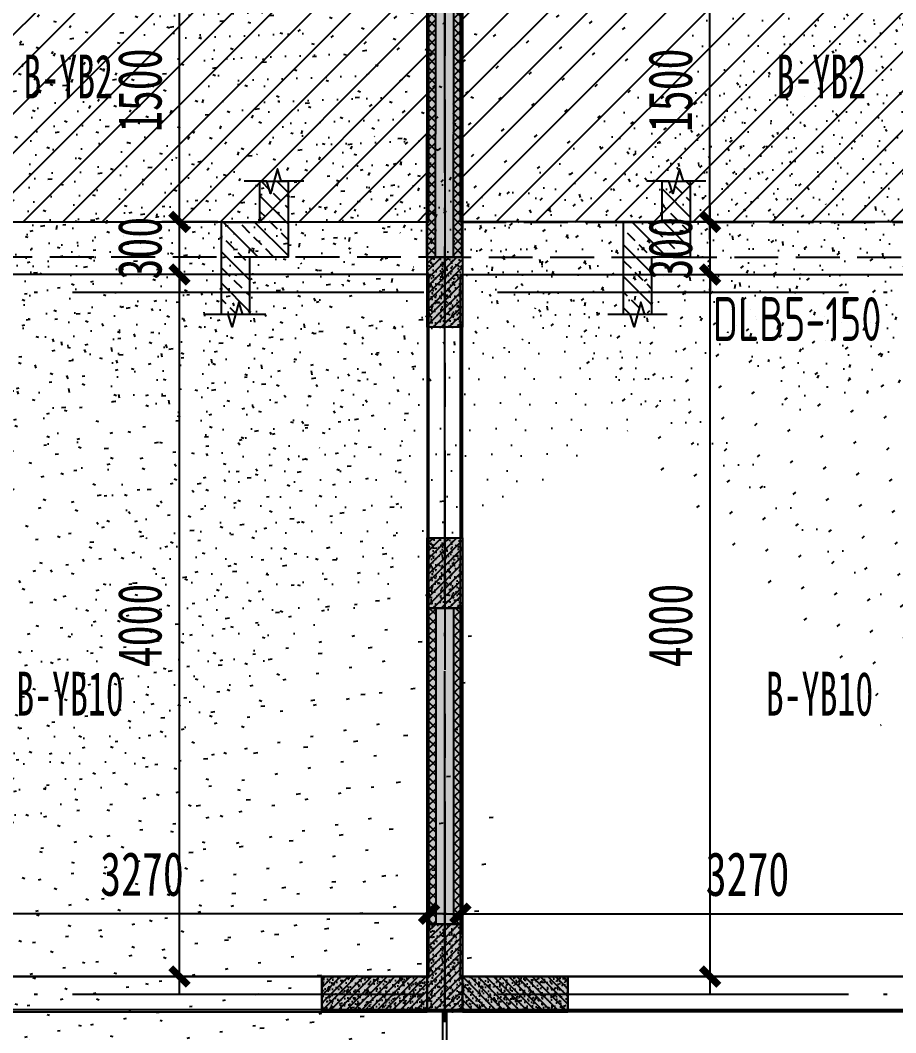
# Model space of a CAD drawing. Extents: x -3200779283 to -8106663, y 659664 to 1123462.
# Drawn here: x -8152219 to -8147232, y 927205 to 932974 of the extents above; entities that cross this region are included whole.
import ezdxf
from ezdxf.enums import TextEntityAlignment as Align
from ezdxf.xclip import XClip

# ---------------------------------------------------------------- set-up
doc = ezdxf.new("R2010")
doc.units = 0
doc.header["$LTSCALE"] = 1000
doc.header["$MEASUREMENT"] = 0
doc.header["$XCLIPFRAME"] = 0
for name, pattern in [('120-墙体$0$CONTINOUS', [0]), ('3#-轴线$0$DOTE', [2.4200000000000004, 2, -0.2, 0.02, -0.2]), ('3#4#5#$0$DASH', [0.35, 0.25, -0.1]), ('3#4#5#模板$0$DASH', [0.35, 0.25, -0.1]), ('4#-标准层$0$CENTER', [2, 1.25, -0.25, 0.25, -0.25]), ('4#-标准层$0$CONTINOUS', [0]), ('DASH', [0.35, 0.25, -0.1])]:
    doc.linetypes.add(name, pattern=pattern)
doc.layers.get('Defpoints').update_dxf_attribs({"color": 30, "linetype": 'DASH'})
for name, color, linetype in [('120-墙体$0$S-WALL', 40, 'Continuous'), ('120-墙体$0$S-WALL-BEAM', 120, 'Continuous'), ('120-墙体$0$S-WALL-COLU', 252, '120-墙体$0$CONTINOUS'), ('120-墙体$0$S-WALL-COLU-HATC', 16, 'Continuous'), ('120-墙体$0$S-WALL-HATC', 253, 'Continuous'), ('3#-轴线$0$A-ANNO-DOTE', 10, '3#-轴线$0$DOTE'), ('3#4#5#$0$PC-SLAB', 6, '3#4#5#$0$DASH'), ('3#4#5#$0$S-ANNO-TEXT', 7, 'Continuous'), ('3#4#5#$0$S-DIMS-SLAB', 120, 'Continuous'), ('3#4#5#$0$S-PC-FQ-WYQ', 4, 'Continuous'), ('3#4#5#$0$S-PC-SLAB', 6, 'Continuous'), ('3#4#5#$0$S-WALL-HATC', 253, 'Continuous'), ('3#4#5#模板$0$S-SLAB-TEXT', 120, 'Continuous'), ('3#4#5#模板$0$南北楼-结构布置-地上 -新修改$0$S-ANNO-THIN', 3, 'Continuous'), ('3#4#5#模板$0$南北楼-结构布置-地上 -新修改$0$S-SLAB-HATC', 200, 'Continuous'), ('4#-标准层$0$S-WALL', 40, 'Continuous'), ('4#-标准层$0$S-WALL-BEAM', 120, 'Continuous'), ('4#-标准层$0$S-WALL-COLU', 252, '4#-标准层$0$CONTINOUS'), ('4#-标准层$0$S-WALL-COLU-HATC', 16, 'Continuous'), ('4#-标准层$0$S-WALL-HATC', 253, 'Continuous'), ('4#-标准层$0$THIN', 7, 'Continuous')]:
    doc.layers.add(name, color=color, linetype=linetype)
doc.styles.add('3#4#5#$0$外部参照 1$0$宋体', font='', dxfattribs={"width": 0.8})
doc.styles.add('3#4#5#$0$楷体', font='', dxfattribs={"width": 0.7})
doc.styles.add('3#4#5#模板$0$TSSD_Rein', font='tssdeng.shx', dxfattribs={"width": 0.7, "bigfont": 'hztxt.shx'})
doc.styles.get('3#4#5#$0$外部参照 1$0$宋体').set_extended_font_data('SimSun')
doc.styles.get('3#4#5#$0$楷体').set_extended_font_data('KaiTi_GB2312')
doc.dimstyles.new('3#4#5#$0$TSSD_100_100', dxfattribs={"dimtxt": 250, "dimasz": 100, "dimexe": 100, "dimexo": 250, "dimgap": 100, "dimtad": 1, "dimdec": 0, "dimzin": 0, "dimdsep": 46, "dimtxsty": '3#4#5#$0$楷体', "dimblk": '3#4#5#$0$_ArchTick', "dimcen": 0, "dimdle": 100, "dimclrt": 7, "dimadec": 0, "dimazin": 0, "dimtfac": 1, "dimtdec": 0, "dimtix": 1, "dimtmove": 2, "dimatfit": 3, "dimfxl": 1, "dimtolj": 1, "dimtzin": 0, "dimarcsym": 0})
pattern_1 = [(45, (-7702.687107387464, -122599.998702767), (-112.2532015133644, 112.2532015133644), [])]

# ---------------------------------------------------------------- blocks, each defined once
blk = doc.blocks.new('3#4#5#模板$0$A$C4139bdaf')
h = blk.add_hatch()
h.set_pattern_fill('ANSI31', color=251, scale=100)
h.set_pattern_definition(pattern_1)
h.paths.add_polyline_path([(17649.99894117552, 3600.000498155889), (20099.99894117552, 3600.000498155889), (20099.99894117552, 1700.000498155816), (20899.99894117552, 1700.000498155845), (20899.99894117552, 200.0004981558304), (17649.99894117552, 200.0004981558304)])
h = blk.add_hatch()
h.set_pattern_fill('ANSI31', color=251, scale=100)
h.set_pattern_definition(pattern_1)
h.paths.add_polyline_path([(24349.99894117552, 3600.000498155889), (21899.99894117552, 3600.000498155889), (21899.99894117552, 1700.000498155816), (21099.99894117552, 1700.000498155845), (21099.99894117552, 200.0004981558304), (24349.99894117552, 200.0004981558304)])
at = {"layer": '3#4#5#模板$0$南北楼-结构布置-地上 -新修改$0$S-SLAB-HATC'}
h = blk.add_hatch(dxfattribs=at)
h.set_pattern_fill('ANSI33', color=256, scale=20, angle=-90.00000000000001)
h.set_pattern_definition([(315, (7874.642210134014, -99304.50567386462), (89.80256121069155, 89.80256121069151), []), (315, (7874.642210134014, -99394.30827386456), (89.80256121069155, 89.80256121069151), [63.5, -31.75])])
h.paths.add_polyline_path([(20107.19134073507, 432.8276631266344), (20107.19134073437, 0.0004981550155207515), (19887.19134073437, 0.0004981550737284124), (19887.19134073425, -327.1723368733074), (19727.19134073425, -327.1723368733074), (19727.19134073541, 0.0004981558304280043), (19727.19134073541, 200.0004981558304), (19947.19134073541, 200.0004981558304), (19947.19134073541, 432.8276631266926)])
h = blk.add_hatch(dxfattribs=at)
h.set_pattern_fill('ANSI33', color=256, scale=20, angle=-90.00000000000001)
h.set_pattern_definition([(315, (9845.537123814865, -99304.50567386462), (89.80256121069155, 89.80256121069151), []), (315, (9845.537123814865, -99394.30827386456), (89.80256121069155, 89.80256121069151), [63.5, -31.75])])
h.paths.add_polyline_path([(22398.08625441603, 432.8276631266344), (22398.08625441534, 0.0004981550155207515), (22178.08625441534, 0.0004981550737284124), (22178.08625441522, -327.1723368733074), (22018.08625441522, -327.1723368733074), (22018.08625441638, 0.0004981558304280043), (22018.08625441638, 200.0004981558304), (22238.08625441638, 200.0004981558304), (22238.08625441638, 432.8276631266926)])
at = {"linetype": '3#4#5#模板$0$DASH'}
for points in [[(17449.99894117552, 3800.000498155889), (20299.99894117552, 3800.000498155889), (20299.99894117552, 1900.00049815583), (21099.99894117552, 1900.00049815586), (21099.99894117552, 0.0004981558304280043), (17449.99894117552, 0.0004981558304280043)], [(24549.99894117552, 3800.000498155889), (21699.99894117552, 3800.000498155889), (21699.99894117552, 1900.00049815583), (20899.99894117552, 1900.00049815586), (20899.99894117552, 0.0004981558304280043), (24549.99894117552, 0.0004981558304280043)], [(17649.99894117552, 3600.000498155889), (20099.99894117552, 3600.000498155889), (20099.99894117552, 1700.000498155816), (20899.99894117552, 1700.000498155845), (20899.99894117552, 200.0004981558304), (17649.99894117552, 200.0004981558304)], [(24349.99894117552, 3600.000498155889), (21899.99894117552, 3600.000498155889), (21899.99894117552, 1700.000498155816), (21099.99894117552, 1700.000498155845), (21099.99894117552, 200.0004981558304), (24349.99894117552, 200.0004981558304)]]:
    blk.add_lwpolyline(points, close=True, dxfattribs=at)
at = {"layer": '3#4#5#模板$0$南北楼-结构布置-地上 -新修改$0$S-ANNO-THIN'}
for points in [[(20196.79134073481, 432.8276631266344), (20068.79134073516, 432.8276631266344), (20046.39134073514, 503.2276631264831), (20007.99134073535, 362.4276631269022), (19985.59134073532, 432.8276631266344), (19857.59134073555, 432.8276631266344)], [(22487.68625441578, 432.8276631266344), (22359.68625441613, 432.8276631266344), (22337.2862544161, 503.2276631264831), (22298.88625441631, 362.4276631269022), (22276.48625441629, 432.8276631266344), (22148.48625441652, 432.8276631266344)], [(19976.79134073423, -327.1723368736566), (19848.79134073423, -327.1723368732492), (19826.39134073455, -256.7723368731677), (19787.99134073406, -397.5723368730396), (19765.59134073427, -327.1723368728999), (19637.59134073427, -327.1723368724925)], [(22267.6862544152, -327.1723368736566), (22139.6862544152, -327.1723368732492), (22117.28625441552, -256.7723368731677), (22078.88625441503, -397.5723368730396), (22056.48625441524, -327.1723368728999), (21928.48625441524, -327.1723368724925)]]:
    blk.add_lwpolyline(points, dxfattribs=at)
at = {"layer": '3#4#5#模板$0$南北楼-结构布置-地上 -新修改$0$S-SLAB-HATC'}
for points in [[(20107.19134073507, 432.8276631266344), (20107.19134073437, 0.0004981550155207515), (19887.19134073437, 0.0004981550737284124), (19887.19134073425, -327.1723368733074), (19727.19134073425, -327.1723368733074), (19727.19134073541, 0.0004981558304280043), (19727.19134073541, 200.0004981558304), (19947.19134073541, 200.0004981558304), (19947.19134073541, 432.8276631266926)], [(22398.08625441603, 432.8276631266344), (22398.08625441534, 0.0004981550155207515), (22178.08625441534, 0.0004981550737284124), (22178.08625441522, -327.1723368733074), (22018.08625441522, -327.1723368733074), (22018.08625441638, 0.0004981558304280043), (22018.08625441638, 200.0004981558304), (22238.08625441638, 200.0004981558304), (22238.08625441638, 432.8276631266926)]]:
    blk.add_lwpolyline(points, close=True, dxfattribs=at)
blk = doc.blocks.new('3#4#5#模板$0$banhou-1')
at = {"layer": '3#4#5#模板$0$S-SLAB-TEXT', "style": '3#4#5#模板$0$TSSD_Rein', "width": 0.7}
blk.add_text('DLB5-150', height=250, dxfattribs=at).set_placement((83187.41729921795, 25034.99696317525), align=Align.BOTTOM_LEFT)
blk = doc.blocks.new('3#4#5#$0$B-YNQ1')
at = {"layer": '3#4#5#$0$S-PC-FQ-WYQ'}
h = blk.add_hatch(dxfattribs=at)
h.set_pattern_fill('ANSI37', color=256, scale=12, angle=180)
h.set_pattern_definition([(225, (-660607.1781414961, -535164.0255354154), (26.94076836320745, -26.94076836320746), []), (315, (-660607.1781414961, -535164.0255354154), (26.94076836320746, 26.94076836320745), [])])
h.paths.add_polyline_path([(-146055.7440335318, 326638.38548242), (-146055.7440335318, 326688.38548242), (-147455.7616441562, 326688.3844357273), (-147455.7616441562, 326638.3844357273)])
h = blk.add_hatch(dxfattribs=at)
h.set_pattern_fill('ANSI37', color=256, scale=12, angle=180)
h.set_pattern_definition([(225, (-660607.1781414887, -535314.0255326384), (26.94076836320745, -26.94076836320746), []), (315, (-660607.1781414887, -535314.0255326384), (26.94076836320746, 26.94076836320745), [])])
h.paths.add_polyline_path([(-146055.7440335243, 326488.3854851972), (-146055.7440335243, 326538.3854851972), (-147455.7616441487, 326538.3844385045), (-147455.7616441487, 326488.3844385045)])
for points in [[(-147455.7616441487, 326488.3844382186), (-147455.7616441487, 326688.3844385623), (-146055.7440335318, 326688.3854852549), (-146055.7440335318, 326488.3854849113)], [(-146055.7440335318, 326638.38548242), (-146055.7440335318, 326688.38548242), (-147455.7616441562, 326688.3844357273), (-147455.7616441562, 326638.3844357273)], [(-146055.7440335243, 326488.3854851972), (-146055.7440335243, 326538.3854851972), (-147455.7616441487, 326538.3844385045), (-147455.7616441487, 326488.3844385045)]]:
    blk.add_lwpolyline(points, close=True, dxfattribs=at)
blk = doc.blocks.new('3#4#5#$0$B-YNQ6')
at = {"layer": '3#4#5#$0$S-PC-FQ-WYQ'}
h = blk.add_hatch(dxfattribs=at)
h.set_pattern_fill('ANSI37', color=256, scale=12, angle=270)
h.set_pattern_definition([(315, (748344.9103723001, -190163.0295545172), (26.94076836320746, 26.94076836320747), []), (45, (748344.9103723001, -190163.0295545172), (-26.94076836320747, 26.94076836320746), [])])
h.paths.add_polyline_path([(-113457.5006455356, 324388.4045534472), (-113507.5006455356, 324388.4045534472), (-113507.4995988429, 322588.3869428227), (-113457.4995988429, 322588.3869428227)])
h = blk.add_hatch(dxfattribs=at)
h.set_pattern_fill('ANSI37', color=256, scale=12, angle=270)
h.set_pattern_definition([(315, (748494.9103695231, -190163.0295545097), (26.94076836320746, 26.94076836320747), []), (45, (748494.9103695231, -190163.0295545097), (-26.94076836320747, 26.94076836320746), [])])
h.paths.add_polyline_path([(-113307.5006483128, 324388.4045534546), (-113357.5006483128, 324388.4045534546), (-113357.4996016201, 322588.3869428302), (-113307.4996016201, 322588.3869428302)])
for points in [[(-113457.5006455356, 324388.4045534472), (-113507.5006455356, 324388.4045534472), (-113507.4995988429, 322588.3869428227), (-113457.4995988429, 322588.3869428227)], [(-113307.4996013342, 322588.3869428302), (-113507.4996016779, 322588.3869428302), (-113507.5006483705, 324388.4045534472), (-113307.5006480269, 324388.4045534472)], [(-113307.5006483128, 324388.4045534546), (-113357.5006483128, 324388.4045534546), (-113357.4996016201, 322588.3869428302), (-113307.4996016201, 322588.3869428302)]]:
    blk.add_lwpolyline(points, close=True, dxfattribs=at)
blk = doc.blocks.new('3#4#5#$0$A$C53EF3948')
at = {"layer": '3#4#5#$0$S-PC-FQ-WYQ', "rotation": 89.92223761843483}
blk.add_blockref('3#4#5#$0$B-YNQ1', (347785.6573970683, 140012.082079272), dxfattribs=at)
at = {"layer": '3#4#5#$0$S-PC-FQ-WYQ'}
blk.add_blockref('3#4#5#$0$B-YNQ6', (134407.5085066984, -333388.5474907711), dxfattribs=at)
blk = doc.blocks.new('3#4#5#$0$A$C7C4D4DCF')
at = {"layer": '3#4#5#$0$S-PC-SLAB'}
for points in [[(20989.3611694845, 9.849741325248033), (17769.3611694845, 9.849741325248033), (17769.3611694845, -500.150258674752), (20989.3611694845, -500.150258674752)], [(21009.3611694845, -500.150258674752), (24229.3611694845, -500.150258674752), (24229.3611694845, 9.849741325248033), (21009.3611694845, 9.849741325248033)]]:
    blk.add_lwpolyline(points, close=True, dxfattribs=at)
blk = doc.blocks.new('3#4#5#$0$ban3')
at = {"layer": '3#4#5#$0$S-WALL-HATC', "ltscale": 100}
h = blk.add_hatch(dxfattribs=at)
h.set_pattern_fill('AR-CONC', color=256, scale=25, angle=-270.0000000000001, style=0)
h.set_pattern_definition([(139.9999999999999, (-37341029879.8108, -2020435458.363382), (15.6880337456489, 179.3150456501884), [18.75, -206.25]), (84.99999999999994, (-37341029879.8108, -2020435458.363382), (-188.048033425003, -34.68783340324987), [15, -165]), (190.4513999999999, (-37341029878.50346, -2020435443.420462), (-172.3598855152383, 144.6273454285055), [15.93504749999987, -175.2855279999978]), (136.1841999999999, (-37341029929.8108, -2020435458.363382), (41.37975358225471, 266.8102621564111), [28.125, -309.375]), (186.6356, (-37341029926.36247, -2020435436.129196), (-243.5294677251103, 233.665676387176), [23.902572, -262.92825]), (81.18419999999995, (-37341029929.8108, -2020435458.363382), (-243.529650231331, 233.665486283407), [22.5, -247.5]), (111, (-37341029917.3108, -2020435433.363382), (100.6547226663348, 149.2267630296154), [18.75, -206.25]), (55.99999999999998, (-37341029917.3108, -2020435433.363382), (-181.2875112617132, 60.82883298039556), [15, -165]), (161.4514, (-37341029908.9229, -2020435420.927824), (-80.63262417748795, 210.0556571453725), [15.9350475, -175.285528]), (127.5, (-37341029879.8108, -2020435458.363382), (-83.22346345782788, 3.039963829322726), [0, -162.9999999999978, 0, -167.4999999999978, 0, -165.6249999999978]), (97.49999999999993, (-37341029879.8108, -2020435458.363382), (-98.60292797059002, 65.76738436053722), [0, -95.5, 0, -159.25, 0, -63.125]), (57.49999999999993, (-37341029879.8108, -2020435514.113382), (5.638717933595033, 133.4556090431022), [0, -62.5, 0, -195, 0, -258.75]), (47.49999999999995, (-37341029879.8108, -2020435539.113382), (-25.02624558307933, 145.7965423355966), [0, -81.25, 0, -129.5, 0, -183.75])])
h.paths.add_polyline_path([(-214282.0078049983, 406075.9155135542), (-214282.0078049983, 406375.9155135542), (-211032.0079422076, 406375.9155135542), (-211032.0079422076, 406075.9155135542)])
at = {"layer": '3#4#5#$0$S-PC-SLAB'}
for points in [[(-214292.0078736024, 406375.9155135542), (-211022.0078736036, 406375.9155135542), (-211022.007587557, 407875.9277280353), (-214292.0075875558, 407875.9277280352)], [(-214292.0078049129, 402075.9156289196), (-211022.007804914, 402075.9156289196), (-211022.0078049995, 406075.9155135542), (-214292.0078049983, 406075.9155135542)]]:
    blk.add_lwpolyline(points, close=True, dxfattribs=at)
at = {"layer": '3#4#5#$0$S-WALL-HATC', "ltscale": 100}
blk.add_lwpolyline([(-214282.0078049983, 406075.9155135542), (-214282.0078049983, 406375.9155135542), (-211032.0079422076, 406375.9155135542), (-211032.0079422076, 406075.9155135542)], close=True, dxfattribs=at)
blk = doc.blocks.new('3#4#5#$0$_ArchTick')
at = {"color": 0, "linetype": 'ByBlock', "const_width": 0.4}
blk.add_lwpolyline([(-0.5, -0.5), (0.5, 0.5)], dxfattribs=at)
blk = doc.blocks.new('*D793')
at = {"layer": '3#4#5#$0$S-DIMS-SLAB', "color": 0, "lineweight": -2, "transparency": 16777216}
for p, q in [((164537.0246200085, 155281.0647373761), (164537.0246200085, 154933.371103932)), ((167807.0246200073, 155281.0647373762), (167807.0246200073, 154933.371103932)), ((167907.0246200073, 155033.371103932), (164437.0246200085, 155033.371103932))]:
    blk.add_line(p, q, dxfattribs=at)
at = {"layer": 'Defpoints', "color": 0, "transparency": 16777216}
for p in [(164537.0246200085, 155531.0647373761), (167807.0246200073, 155531.0647373762), (164537.0246200085, 155033.371103932)]:
    blk.add_point(p, dxfattribs=at)
at = {"layer": '3#4#5#$0$S-DIMS-SLAB', "color": 0, "lineweight": -2, "transparency": 16777216, "xscale": 100, "yscale": 100, "zscale": 100, "rotation": 180}
blk.add_blockref('3#4#5#$0$_ArchTick', (164537.0246200085, 155033.371103932), dxfattribs=at)
at = {"layer": '3#4#5#$0$S-DIMS-SLAB', "color": 0, "lineweight": -2, "transparency": 16777216, "xscale": 100, "yscale": 100, "zscale": 100}
blk.add_blockref('3#4#5#$0$_ArchTick', (167807.0246200073, 155033.371103932), dxfattribs=at)
at = {"layer": '3#4#5#$0$S-DIMS-SLAB', "color": 7, "transparency": 16777216, "insert": (166172.0246200079, 155258.371103932), "char_height": 250, "attachment_point": 5, "style": '3#4#5#$0$楷体'}
blk.add_mtext('\\A1;3270', dxfattribs=at)
blk = doc.blocks.new('*D801')
at = {"layer": '3#4#5#$0$S-DIMS-SLAB', "color": 0, "lineweight": -2, "transparency": 16777216}
for p, q in [((166385.3927718148, 154575.9153493817), (166385.3927718148, 158775.9152976092)), ((166603.0985433686, 158675.9152976092), (166285.3927718148, 158675.9152976092)), ((166603.0985433607, 154675.9153493817), (166285.3927718148, 154675.9153493817))]:
    blk.add_line(p, q, dxfattribs=at)
at = {"layer": 'Defpoints', "color": 0, "transparency": 16777216}
for p in [(166385.3927718148, 158675.9152976092), (166853.0985433686, 158675.9152976092), (166853.0985433607, 154675.9153493817)]:
    blk.add_point(p, dxfattribs=at)
at = {"layer": '3#4#5#$0$S-DIMS-SLAB', "color": 0, "lineweight": -2, "transparency": 16777216, "xscale": 100, "yscale": 100, "zscale": 100}
for p, rotation in [((166385.3927718148, 158675.9152976092), 90), ((166385.3927718148, 154675.9153493817), 270)]:
    blk.add_blockref('3#4#5#$0$_ArchTick', p, dxfattribs=dict(at, rotation=rotation))
at = {"layer": '3#4#5#$0$S-DIMS-SLAB', "color": 7, "transparency": 16777216, "insert": (166160.3927718148, 156675.9153234954), "char_height": 250, "attachment_point": 5, "rotation": 90, "style": '3#4#5#$0$楷体'}
blk.add_mtext('\\A1;4000', dxfattribs=at)
blk = doc.blocks.new('*D802')
at = {"layer": '3#4#5#$0$S-DIMS-SLAB', "color": 0, "lineweight": -2, "transparency": 16777216}
for p, q in [((166385.3927718148, 158975.9152976092), (166385.3927718148, 159075.9152976092)), ((166603.0985433686, 158975.9152976092), (166285.3927718148, 158975.9152976092)), ((166385.3927718148, 158675.9152976092), (166385.3927718148, 158975.9152976092)), ((166603.0985433686, 158675.9152976092), (166285.3927718148, 158675.9152976092)), ((166385.3927718148, 158675.9152976092), (166385.3927718148, 158575.9152976092))]:
    blk.add_line(p, q, dxfattribs=at)
at = {"layer": 'Defpoints', "color": 0, "transparency": 16777216}
for p in [(166385.3927718148, 158975.9152976092), (166853.0985433686, 158975.9152976092), (166853.0985433686, 158675.9152976092)]:
    blk.add_point(p, dxfattribs=at)
at = {"layer": '3#4#5#$0$S-DIMS-SLAB', "color": 0, "lineweight": -2, "transparency": 16777216, "xscale": 100, "yscale": 100, "zscale": 100}
for p, rotation in [((166385.3927718148, 158975.9152976092), 270), ((166385.3927718148, 158675.9152976092), 90)]:
    blk.add_blockref('3#4#5#$0$_ArchTick', p, dxfattribs=dict(at, rotation=rotation))
at = {"layer": '3#4#5#$0$S-DIMS-SLAB', "color": 7, "transparency": 16777216, "insert": (166160.3927718148, 158825.9152976092), "char_height": 250, "attachment_point": 5, "rotation": 90, "style": '3#4#5#$0$楷体'}
blk.add_mtext('\\A1;300', dxfattribs=at)
blk = doc.blocks.new('*D803')
at = {"layer": '3#4#5#$0$S-DIMS-SLAB', "color": 0, "lineweight": -2, "transparency": 16777216}
for p, q in [((166385.6237824677, 158875.9152976092), (166385.6237824677, 160575.9275120902)), ((166603.3295540215, 160475.9275120902), (166285.6237824677, 160475.9275120902)), ((166594.7546355295, 158975.9152976092), (166285.6237824677, 158975.9152976092))]:
    blk.add_line(p, q, dxfattribs=at)
at = {"layer": 'Defpoints', "color": 0, "transparency": 16777216}
for p in [(166385.6237824677, 160475.9275120902), (166853.3295540215, 160475.9275120902), (166844.7546355295, 158975.9152976092)]:
    blk.add_point(p, dxfattribs=at)
at = {"layer": '3#4#5#$0$S-DIMS-SLAB', "color": 0, "lineweight": -2, "transparency": 16777216, "xscale": 100, "yscale": 100, "zscale": 100}
for p, rotation in [((166385.6237824677, 160475.9275120902), 90), ((166385.6237824677, 158975.9152976092), 270)]:
    blk.add_blockref('3#4#5#$0$_ArchTick', p, dxfattribs=dict(at, rotation=rotation))
at = {"layer": '3#4#5#$0$S-DIMS-SLAB', "color": 7, "transparency": 16777216, "insert": (166160.6237824677, 159725.9214048497), "char_height": 250, "attachment_point": 5, "rotation": 90, "style": '3#4#5#$0$楷体'}
blk.add_mtext('\\A1;1500', dxfattribs=at)
blk = doc.blocks.new('*D814')
at = {"layer": '3#4#5#$0$S-DIMS-SLAB', "color": 0, "lineweight": -2, "transparency": 16777216}
for p, q in [((167986.1414544945, 155280.5928524344), (167986.1414544945, 154932.8992189902)), ((171256.1414544934, 155280.5928524344), (171256.1414544934, 154932.8992189902)), ((167886.1414544945, 155032.8992189902), (171356.1414544934, 155032.8992189902))]:
    blk.add_line(p, q, dxfattribs=at)
at = {"layer": 'Defpoints', "color": 0, "transparency": 16777216}
for p in [(167986.1414544945, 155530.5928524344), (171256.1414544934, 155530.5928524344), (171256.1414544934, 155032.8992189902)]:
    blk.add_point(p, dxfattribs=at)
at = {"layer": '3#4#5#$0$S-DIMS-SLAB', "color": 0, "lineweight": -2, "transparency": 16777216, "xscale": 100, "yscale": 100, "zscale": 100, "rotation": 180}
blk.add_blockref('3#4#5#$0$_ArchTick', (167986.1414544945, 155032.8992189902), dxfattribs=at)
at = {"layer": '3#4#5#$0$S-DIMS-SLAB', "color": 0, "lineweight": -2, "transparency": 16777216, "xscale": 100, "yscale": 100, "zscale": 100}
blk.add_blockref('3#4#5#$0$_ArchTick', (171256.1414544934, 155032.8992189902), dxfattribs=at)
at = {"layer": '3#4#5#$0$S-DIMS-SLAB', "color": 7, "transparency": 16777216, "insert": (169621.1414544939, 155257.8992189902), "char_height": 250, "attachment_point": 5, "style": '3#4#5#$0$楷体'}
blk.add_mtext('\\A1;3270', dxfattribs=at)
blk = doc.blocks.new('*D822')
at = {"layer": '3#4#5#$0$S-DIMS-SLAB', "color": 0, "lineweight": -2, "transparency": 16777216}
for p, q in [((169407.7733026906, 154575.44346444), (169407.7733026906, 158775.4434126675)), ((169190.0675311334, 158675.4434126675), (169507.7733026906, 158675.4434126675)), ((169190.0675311412, 154675.44346444), (169507.7733026906, 154675.44346444))]:
    blk.add_line(p, q, dxfattribs=at)
at = {"layer": 'Defpoints', "color": 0, "transparency": 16777216}
for p in [(168940.0675311334, 158675.4434126675), (169407.7733026906, 158675.4434126675), (168940.0675311412, 154675.44346444)]:
    blk.add_point(p, dxfattribs=at)
at = {"layer": '3#4#5#$0$S-DIMS-SLAB', "color": 0, "lineweight": -2, "transparency": 16777216, "xscale": 100, "yscale": 100, "zscale": 100}
for p, rotation in [((169407.7733026906, 158675.4434126675), 90), ((169407.7733026906, 154675.44346444), 270)]:
    blk.add_blockref('3#4#5#$0$_ArchTick', p, dxfattribs=dict(at, rotation=rotation))
at = {"layer": '3#4#5#$0$S-DIMS-SLAB', "color": 7, "transparency": 16777216, "insert": (169182.7733026906, 156675.4434385537), "char_height": 250, "attachment_point": 5, "rotation": 90, "style": '3#4#5#$0$楷体'}
blk.add_mtext('\\A1;4000', dxfattribs=at)
blk = doc.blocks.new('*D823')
at = {"layer": '3#4#5#$0$S-DIMS-SLAB', "color": 0, "lineweight": -2, "transparency": 16777216}
for p, q in [((169407.7733026905, 158975.4434126675), (169407.7733026905, 159075.4434126675)), ((169190.0675311334, 158975.4434126675), (169507.7733026905, 158975.4434126675)), ((169407.7733026905, 158675.4434126675), (169407.7733026905, 158975.4434126675)), ((169190.0675311334, 158675.4434126675), (169507.7733026905, 158675.4434126675)), ((169407.7733026905, 158675.4434126675), (169407.7733026905, 158575.4434126675))]:
    blk.add_line(p, q, dxfattribs=at)
at = {"layer": 'Defpoints', "color": 0, "transparency": 16777216}
for p in [(168940.0675311334, 158975.4434126675), (169407.7733026905, 158975.4434126675), (168940.0675311334, 158675.4434126675)]:
    blk.add_point(p, dxfattribs=at)
at = {"layer": '3#4#5#$0$S-DIMS-SLAB', "color": 0, "lineweight": -2, "transparency": 16777216, "xscale": 100, "yscale": 100, "zscale": 100}
for p, rotation in [((169407.7733026905, 158975.4434126675), 270), ((169407.7733026905, 158675.4434126675), 90)]:
    blk.add_blockref('3#4#5#$0$_ArchTick', p, dxfattribs=dict(at, rotation=rotation))
at = {"layer": '3#4#5#$0$S-DIMS-SLAB', "color": 7, "transparency": 16777216, "insert": (169182.7733026905, 158825.4434126674), "char_height": 250, "attachment_point": 5, "rotation": 90, "style": '3#4#5#$0$楷体'}
blk.add_mtext('\\A1;300', dxfattribs=at)
blk = doc.blocks.new('*D824')
at = {"layer": '3#4#5#$0$S-DIMS-SLAB', "color": 0, "lineweight": -2, "transparency": 16777216}
for p, q in [((169407.5422920376, 158875.4434126675), (169407.5422920376, 160575.4556271485)), ((169189.8365204804, 160475.4556271485), (169507.5422920376, 160475.4556271485)), ((169198.4114389724, 158975.4434126675), (169507.5422920376, 158975.4434126675))]:
    blk.add_line(p, q, dxfattribs=at)
at = {"layer": 'Defpoints', "color": 0, "transparency": 16777216}
for p in [(168939.8365204804, 160475.4556271485), (169407.5422920376, 160475.4556271485), (168948.4114389724, 158975.4434126675)]:
    blk.add_point(p, dxfattribs=at)
at = {"layer": '3#4#5#$0$S-DIMS-SLAB', "color": 0, "lineweight": -2, "transparency": 16777216, "xscale": 100, "yscale": 100, "zscale": 100}
for p, rotation in [((169407.5422920376, 160475.4556271485), 90), ((169407.5422920376, 158975.4434126675), 270)]:
    blk.add_blockref('3#4#5#$0$_ArchTick', p, dxfattribs=dict(at, rotation=rotation))
at = {"layer": '3#4#5#$0$S-DIMS-SLAB', "color": 7, "transparency": 16777216, "insert": (169182.5422920376, 159725.4495199079), "char_height": 250, "attachment_point": 5, "rotation": 90, "style": '3#4#5#$0$楷体'}
blk.add_mtext('\\A1;1500', dxfattribs=at)
blk = doc.blocks.new('120-墙体')
at = {"layer": '120-墙体$0$S-WALL-COLU-HATC'}
h = blk.add_hatch(dxfattribs=at)
h.set_pattern_fill('AR-CONC', color=256, scale=10)
h.set_pattern_definition([(49.99999999999999, (-8104.749218468613, -252107.8154490572), (71.72601826007535, -6.275213498259511), [7.5, -82.5]), (355, (-8104.749218468613, -252107.8154490572), (-13.8751333613, 75.21921337000119), [6, -66]), (100.4514, (-8098.7720504686, -252108.3383830572), (57.85093817140216, 68.94395420609536), [6.374018999999976, -70.1142111999996]), (46.18420000000002, (-8104.749218468613, -252087.8154490572), (106.7241048625644, -16.55190143290181), [11.24999999999991, -123.7499999999993]), (96.6356, (-8095.855543968617, -252089.1947797573), (93.46627055487033, 97.41178709004417), [9.561028799999999, -105.1713]), (351.1842, (-8104.749218468613, -252087.8154490572), (93.46619451336272, 97.41186009253246), [9, -99]), (21, (-8094.749218468613, -252092.8154490572), (59.69070521184616, -40.26188906653388), [7.5, -82.5]), (326.0000000000001, (-8094.749218468613, -252092.8154490572), (24.33153319215817, 72.5150045046853), [6, -66]), (71.4514, (-8089.774995168613, -252096.1706096573), (84.02226285814899, 32.25304967099524), [6.374019000000001, -70.1142112]), (37.50000000000001, (-8104.749218468613, -252107.8154490572), (1.215985531729067, 33.28938538313115), [0, -65.19999999999999, 0, -67, 0, -66.25]), (7.499999999999999, (-8104.749218468613, -252107.8154490572), (26.30695374421486, 39.44117118823603), [0, -38.2, 0, -63.7, 0, -25.25]), (327.5, (-8127.049218468601, -252107.8154490572), (53.3822436172409, -2.255487173437976), [0, -25, 0, -78, 0, -103.5]), (317.5, (-8137.049218468601, -252107.8154490572), (58.31861693423862, 10.01049823323177), [0, -32.5, 0, -51.8, 0, -73.5])])
h.paths.add_polyline_path([(100, -11200.00019601171), (100, -11000.00019601171), (700, -11000.00129538469), (700.0000000000146, -11200.00129538469)])
h = blk.add_hatch(dxfattribs=at)
h.set_pattern_fill('ANSI31', color=256, scale=250, style=0)
h.set_pattern_definition([(45, (-8104.749218468613, -252107.8154490572), (-22.09708691207961, 22.09708691207961), [])])
h.paths.add_polyline_path([(100, -11000.00019601171), (100, -11200.00019601171), (700.0000000000146, -11200.00129538469), (700, -11000.00129538469)])
at = {"layer": '120-墙体$0$S-WALL-HATC'}
blk.add_hatch(color=256, dxfattribs=at).paths.add_polyline_path([(700, -11200), (700, -11000), (100, -11000), (100, -11200)])
at = {"layer": '120-墙体$0$S-WALL'}
blk.add_lwpolyline([(700, -11200), (700, -11000), (100, -11000), (100, -11200), (700, -11200)], close=True, dxfattribs=at)
at = {"layer": '120-墙体$0$S-WALL-BEAM'}
blk.add_lwpolyline([(-2000, -10999.99960797658), (-2000, -11200), (100, -11200.00019601171), (100, -10999.99980398829)], close=True, dxfattribs=at)
at = {"layer": '120-墙体$0$S-WALL-COLU', "lineweight": -2}
blk.add_lwpolyline([(100, -11200.00019601171), (100, -11000.00019601171), (700, -11000.00129538469), (700.0000000000146, -11200.00129538469)], close=True, dxfattribs=at)
blk = doc.blocks.new('3#-轴线')
at = {"layer": '3#-轴线$0$A-ANNO-DOTE'}
for points in [[(20900, -16100), (20900, 5500)], [(-3000, -7100), (44800, -7100)], [(-3000, -11100), (44800, -11100)]]:
    blk.add_lwpolyline(points, dxfattribs=at)
blk = doc.blocks.new('3#4#5#$0$5#')
at = {"layer": '3#4#5#$0$S-ANNO-TEXT'}
blk.add_blockref('3#4#5#$0$ban3', (378828.7940562447, -247400.000215945), dxfattribs=at)
at = {"layer": '3#4#5#$0$S-ANNO-TEXT', "xscale": -1}
blk.add_blockref('3#4#5#$0$ban3', (-43034.90157780028, -247400.4721099574), dxfattribs=at)
at = {"layer": '3#4#5#$0$PC-SLAB', "linetype": 'ByBlock', "style": '3#4#5#$0$外部参照 1$0$宋体', "width": 0.6}
for s, p in [('B-YB2', (165751.550138473, 159804.2312724185)), ('B-YB2', (170041.5651165517, 159804.0884926767)), ('B-YB10', (165761.7885475838, 156285.3235261539)), ('B-YB10', (170031.326707441, 156285.1807464121))]:
    blk.add_text(s, height=250, dxfattribs=at).set_placement(p, align=Align.MIDDLE)
at = {"layer": '3#4#5#$0$S-DIMS-SLAB'}
for base, p1, p2, angle, picture, middle in [((166385.6237824677, 160475.9275120902), (166844.7546355295, 158975.9152976092), (166853.3295540215, 160475.9275120902), 90, '*D803', (166160.6237824677, 159725.9214048497)), ((169407.5422920376, 160475.4556271485), (168948.4114389723, 158975.4434126674), (168939.8365204803, 160475.4556271484), 90, '*D824', (169182.5422920376, 159725.4495199079)), ((166385.3927718148, 158975.9152976092), (166853.0985433685, 158675.9152976092), (166853.0985433685, 158975.9152976092), 90, '*D802', (166160.3927718148, 158825.9152976092)), ((169407.7733026905, 158975.4434126675), (168940.0675311333, 158675.4434126674), (168940.0675311333, 158975.4434126674), 90, '*D823', (169182.7733026905, 158825.4434126674)), ((166385.3927718148, 158675.9152976092), (166853.0985433607, 154675.9153493817), (166853.0985433685, 158675.9152976092), 90, '*D801', (166160.3927718148, 156675.9153234954)), ((169407.7733026906, 158675.4434126675), (168940.0675311411, 154675.4434644399), (168940.0675311333, 158675.4434126674), 90, '*D822', (169182.7733026906, 156675.4434385537)), ((164537.0246200085, 155033.371103932), (167807.0246200073, 155531.0647373762), (164537.0246200085, 155531.0647373761), 180, '*D793', (166172.0246200079, 155258.371103932))]:
    dim = blk.add_linear_dim(base=base, p1=p1, p2=p2, angle=angle, dimstyle='3#4#5#$0$TSSD_100_100', dxfattribs=at)
    dim.commit()
    dim.dimension.update_dxf_attribs({"geometry": picture, "text_midpoint": middle})
dim = blk.add_linear_dim(base=(171256.1414544934, 155032.8992189902), p1=(167986.1414544945, 155530.5928524344), p2=(171256.1414544934, 155530.5928524344), dimstyle='3#4#5#$0$TSSD_100_100', dxfattribs=at)
dim.commit()
dim.dimension.update_dxf_attribs({"geometry": '*D814', "text_midpoint": (169621.1414544939, 155257.8992189902)})

msp = doc.modelspace()

# ---------------------------------------------------------------- hatches: boundary and pattern name
at = {"layer": '4#-标准层$0$S-WALL-COLU-HATC'}
h = msp.add_hatch(dxfattribs=at)
h.set_pattern_fill('AR-CONC', color=256, scale=10)
h.set_pattern_definition([(49.99999999999999, (-8159258.836946376, 693966.7864113265), (71.72601826007535, -6.275213498259511), [7.5, -82.5]), (355, (-8159258.836946376, 693966.7864113265), (-13.8751333613, 75.21921337000119), [6, -66]), (100.4514, (-8159252.859778376, 693966.2634773265), (57.85093817140216, 68.94395420609536), [6.374018999999974, -70.11421119999957]), (46.18420000000002, (-8159258.836946376, 693986.7864113265), (106.7241048625644, -16.55190143290181), [11.24999999999991, -123.7499999999992]), (96.6356, (-8159249.943271876, 693985.4070806265), (93.46627055487033, 97.41178709004417), [9.561028799999999, -105.1713]), (351.1842, (-8159258.836946376, 693986.7864113265), (93.46619451336272, 97.41186009253246), [9, -99]), (21, (-8159248.836946376, 693981.7864113265), (59.69070521184616, -40.26188906653388), [7.5, -82.5]), (326.0000000000001, (-8159248.836946376, 693981.7864113265), (24.33153319215817, 72.5150045046853), [6, -66]), (71.4514, (-8159243.862723076, 693978.4312507265), (84.02226285814899, 32.25304967099524), [6.374019000000001, -70.1142112]), (37.50000000000001, (-8159258.836946376, 693966.7864113265), (1.215985531729067, 33.28938538313115), [0, -65.19999999999999, 0, -67, 0, -66.25]), (7.499999999999999, (-8159258.836946376, 693966.7864113265), (26.30695374421486, 39.44117118823603), [0, -38.2, 0, -63.7, 0, -25.25]), (327.5, (-8159281.136946376, 693966.7864113265), (53.3822436172409, -2.255487173437976), [0, -25, 0, -78, 0, -103.5]), (317.5, (-8159291.136946376, 693966.7864113265), (58.31861693423862, 10.01049823323177), [0, -32.5, 0, -51.8, 0, -73.5])])
h.paths.add_polyline_path([(-8149900.43551159, 931624.620052099), (-8149700.43551159, 931624.620052099), (-8149700.43551159, 931224.620052099), (-8149900.43551159, 931224.620052099)])
h = msp.add_hatch(dxfattribs=at)
h.set_pattern_fill('ANSI31', color=256, scale=250, style=0)
h.set_pattern_definition([(45, (-8159258.836946376, 693966.7864113265), (-22.09708691207961, 22.09708691207961), [])])
h.paths.add_polyline_path([(-8149700.43551159, 931624.620052099), (-8149900.43551159, 931624.620052099), (-8149900.43551159, 931224.620052099), (-8149700.43551159, 931224.620052099)])
h = msp.add_hatch(dxfattribs=at)
h.set_pattern_fill('AR-CONC', color=256, scale=10)
h.set_pattern_definition([(49.99999999999999, (-8159258.836946374, 692366.7864113265), (71.72601826007535, -6.275213498259511), [7.5, -82.5]), (355, (-8159258.836946374, 692366.7864113265), (-13.8751333613, 75.21921337000119), [6, -66]), (100.4514, (-8159252.859778374, 692366.2634773265), (57.85093817140216, 68.94395420609536), [6.374018999999972, -70.11421119999954]), (46.18420000000002, (-8159258.836946374, 692386.7864113265), (106.7241048625644, -16.55190143290181), [11.2499999999999, -123.7499999999992]), (96.6356, (-8159249.943271874, 692385.4070806265), (93.46627055487033, 97.41178709004417), [9.561028799999999, -105.1713]), (351.1842, (-8159258.836946374, 692386.7864113265), (93.46619451336272, 97.41186009253246), [9, -99]), (21, (-8159248.836946374, 692381.7864113265), (59.69070521184616, -40.26188906653388), [7.5, -82.5]), (326.0000000000001, (-8159248.836946374, 692381.7864113265), (24.33153319215817, 72.5150045046853), [6, -66]), (71.4514, (-8159243.862723074, 692378.4312507265), (84.02226285814899, 32.25304967099524), [6.374019000000001, -70.1142112]), (37.50000000000001, (-8159258.836946374, 692366.7864113265), (1.215985531729067, 33.28938538313115), [0, -65.19999999999999, 0, -67, 0, -66.25]), (7.499999999999999, (-8159258.836946374, 692366.7864113265), (26.30695374421486, 39.44117118823603), [0, -38.2, 0, -63.7, 0, -25.25]), (327.5, (-8159281.136946375, 692366.7864113265), (53.3822436172409, -2.255487173437976), [0, -25, 0, -78, 0, -103.5]), (317.5, (-8159291.136946375, 692366.7864113265), (58.31861693423862, 10.01049823323177), [0, -32.5, 0, -51.8, 0, -73.5])])
h.paths.add_polyline_path([(-8149900.435511588, 930024.620052099), (-8149700.435511588, 930024.620052099), (-8149700.435511588, 929624.620052099), (-8149900.435511588, 929624.620052099)])
h = msp.add_hatch(dxfattribs=at)
h.set_pattern_fill('ANSI31', color=256, scale=250, style=0)
h.set_pattern_definition([(45, (-8159258.836946374, 692366.7864113265), (-22.09708691207961, 22.09708691207961), [])])
h.paths.add_polyline_path([(-8149700.435511588, 930024.620052099), (-8149900.435511588, 930024.620052099), (-8149900.435511588, 929624.620052099), (-8149700.435511588, 929624.620052099)])
h = msp.add_hatch(dxfattribs=at)
h.set_pattern_fill('AR-CONC', color=256, scale=10)
h.set_pattern_definition([(49.99999999999999, (-8159258.836946374, 690066.78491993), (71.72601826007535, -6.275213498259511), [7.5, -82.5]), (355, (-8159258.836946374, 690066.78491993), (-13.8751333613, 75.21921337000119), [6, -66]), (100.4514, (-8159252.859778374, 690066.26198593), (57.85093817140216, 68.94395420609536), [6.374018999999973, -70.11421119999956]), (46.18420000000002, (-8159258.836946374, 690086.78491993), (106.7241048625644, -16.55190143290181), [11.2499999999999, -123.7499999999992]), (96.6356, (-8159249.943271874, 690085.40558923), (93.46627055487033, 97.41178709004417), [9.561028799999999, -105.1713]), (351.1842, (-8159258.836946374, 690086.78491993), (93.46619451336272, 97.41186009253246), [9, -99]), (21, (-8159248.836946374, 690081.78491993), (59.69070521184616, -40.26188906653388), [7.5, -82.5]), (326.0000000000001, (-8159248.836946374, 690081.78491993), (24.33153319215817, 72.5150045046853), [6, -66]), (71.4514, (-8159243.862723074, 690078.42975933), (84.02226285814899, 32.25304967099524), [6.374019000000001, -70.1142112]), (37.50000000000001, (-8159258.836946374, 690066.78491993), (1.215985531729067, 33.28938538313115), [0, -65.19999999999999, 0, -67, 0, -66.25]), (7.499999999999999, (-8159258.836946374, 690066.78491993), (26.30695374421486, 39.44117118823603), [0, -38.2, 0, -63.7, 0, -25.25]), (327.5, (-8159281.136946374, 690066.78491993), (53.3822436172409, -2.255487173437976), [0, -25, 0, -78, 0, -103.5]), (317.5, (-8159291.136946374, 690066.78491993), (58.31861693423862, 10.01049823323177), [0, -32.5, 0, -51.8, 0, -73.5])])
h.paths.add_polyline_path([(-8149900.435511587, 927824.6185607025), (-8149700.435511587, 927824.6185607025), (-8149700.435511587, 927324.6185607025), (-8149900.435511587, 927324.6185607025)])
h = msp.add_hatch(dxfattribs=at)
h.set_pattern_fill('ANSI31', color=256, scale=250, style=0)
h.set_pattern_definition([(45, (-8159258.836946374, 690066.78491993), (-22.09708691207961, 22.09708691207961), [])])
h.paths.add_polyline_path([(-8149700.435511587, 927824.6185607025), (-8149900.435511587, 927824.6185607025), (-8149900.435511587, 927324.6185607025), (-8149700.435511587, 927324.6185607025)])
at = {"layer": '4#-标准层$0$S-WALL-HATC'}
for points in [[(-8149700.43551159, 931224.6389048474), (-8149900.43551159, 931224.6389048474), (-8149900.43551159, 933324.638512824), (-8149950.43551159, 933324.638512824), (-8149950.43551159, 933524.6389048474), (-8149650.43551159, 933524.6389048474), (-8149650.43551159, 933324.638512824), (-8149700.43551159, 933324.638512824)], [(-8149700.435511588, 927324.620052099), (-8149900.435511588, 927324.620052099), (-8149900.435511588, 930024.620052099), (-8149700.435511588, 930024.620052099)]]:
    msp.add_hatch(color=256, dxfattribs=at).paths.add_polyline_path(points)

# ---------------------------------------------------------------- linework, layer by layer
at = {"layer": '4#-标准层$0$S-WALL'}
for points in [[(-8149700.43551159, 931224.6389048474), (-8149900.43551159, 931224.6389048474), (-8149900.43551159, 933324.638512824), (-8149950.43551159, 933324.638512824), (-8149950.43551159, 933524.6389048474), (-8149650.43551159, 933524.6389048474), (-8149650.43551159, 933324.638512824), (-8149700.43551159, 933324.638512824)], [(-8149700.435511588, 927324.620052099), (-8149900.435511588, 927324.620052099), (-8149900.435511588, 930024.620052099), (-8149700.435511588, 930024.620052099)]]:
    msp.add_lwpolyline(points, close=True, dxfattribs=at)
at = {"layer": '4#-标准层$0$S-WALL-BEAM'}
msp.add_lwpolyline([(-8149700.435315575, 931224.620052099), (-8149900.435707599, 931224.620052099), (-8149900.435511588, 930024.620052099), (-8149700.435119565, 930024.620052099)], close=True, dxfattribs=at)
at = {"layer": '4#-标准层$0$S-WALL-COLU', "lineweight": -2}
for points in [[(-8149900.43551159, 931624.620052099), (-8149700.43551159, 931624.620052099), (-8149700.43551159, 931224.620052099), (-8149900.43551159, 931224.620052099)], [(-8149900.435511588, 930024.620052099), (-8149700.435511588, 930024.620052099), (-8149700.435511588, 929624.620052099), (-8149900.435511588, 929624.620052099)], [(-8149900.435511587, 927824.6185607025), (-8149700.435511587, 927824.6185607025), (-8149700.435511587, 927324.6185607025), (-8149900.435511587, 927324.6185607025)]]:
    msp.add_lwpolyline(points, close=True, dxfattribs=at)
at = {"layer": '4#-标准层$0$THIN', "linetype": '4#-标准层$0$CENTER'}
msp.add_line((-8149800.435511587, 940522.2699700731), (-8149800.435511587, 922748.1303811728), dxfattribs=at)

# ---------------------------------------------------------------- block references
for name, p in [('3#-轴线', (-8170700.435511587, 938524.6198560873)), ('120-墙体', (-8150600.435511587, 938524.6198560873))]:
    msp.add_blockref(name, p)
at = {"xscale": -1, "rotation": 3.622788229407092e-06}
msp.add_blockref('120-墙体', (-8149000.436219759, 938524.6199066709), dxfattribs=at)
at = {"layer": '3#4#5#$0$S-ANNO-TEXT'}
msp.add_blockref('3#4#5#$0$A$C53EF3948', (-8170800.443592959, 938624.7631010424), dxfattribs=at)
at = {"layer": '3#4#5#$0$S-PC-SLAB'}
msp.add_blockref('3#4#5#$0$5#', (-8317697.236654709, 772849.7631162296), dxfattribs=at)
at = {"layer": '3#4#5#$0$S-PC-SLAB', "color": 1}
msp.add_blockref('3#4#5#$0$A$C7C4D4DCF', (-8170800.443592959, 927324.7630478161), dxfattribs=at)
at = {"layer": '3#4#5#模板$0$S-SLAB-TEXT'}
ref = msp.add_blockref('3#4#5#模板$0$banhou-1', (-8231461.374763573, 906037.148181451), dxfattribs=at)
XClip(ref).set_block_clipping_path([(81660.923798101, 21287.473002456358), (102660.923798101, 35476.85255221626)])
msp.add_blockref('3#4#5#模板$0$A$C4139bdaf', (-8170800.434478921, 931624.6195539432), dxfattribs=at)

doc.saveas('drawing.dxf')
